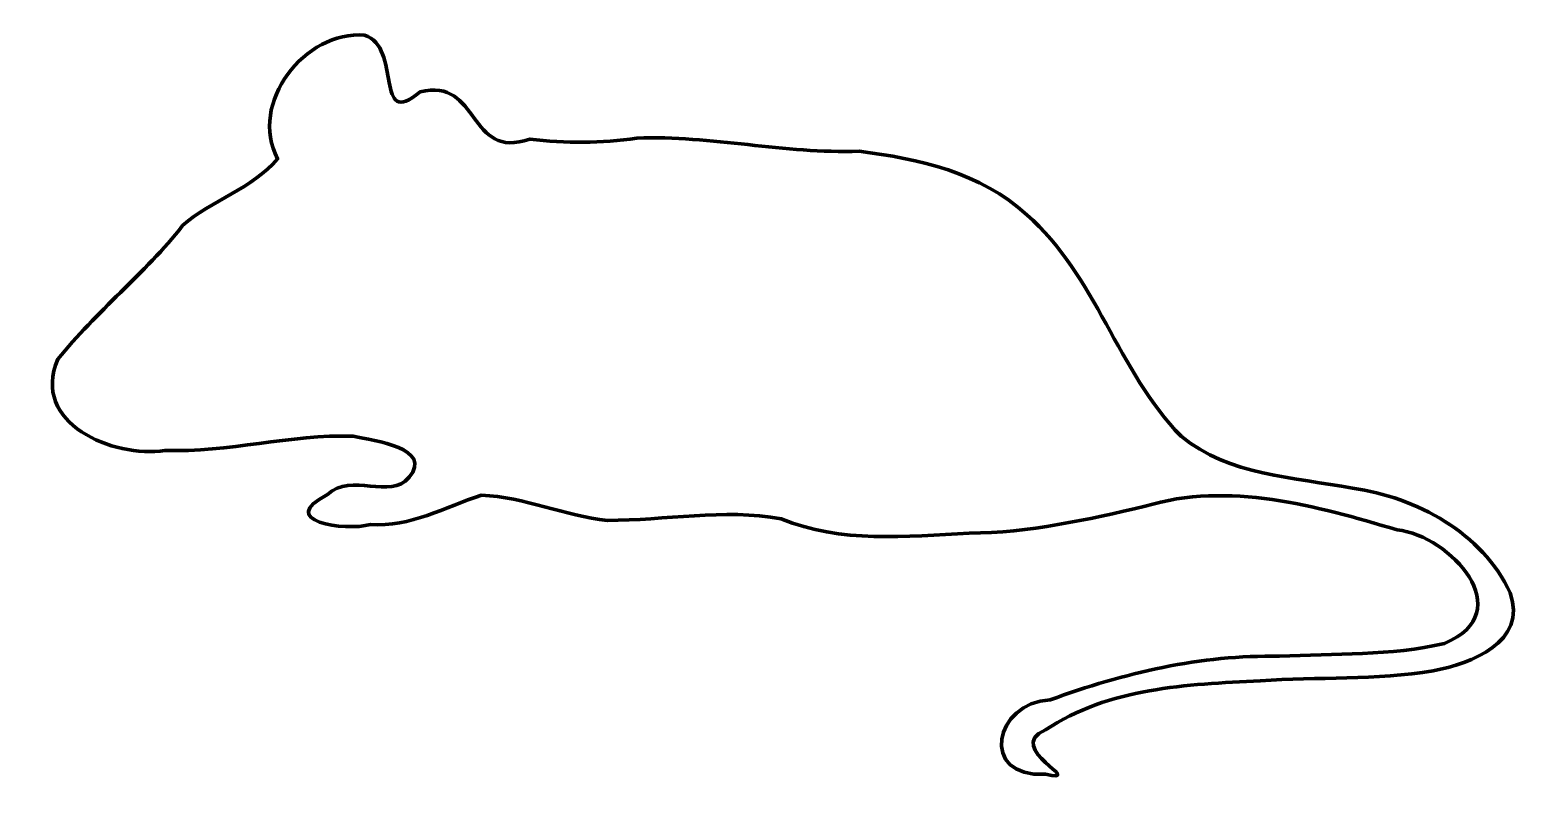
# Model space of a CAD drawing. Header units: centimetres. Extents: x -8.3 to 7.2, y 1.3 to 9.1.
import ezdxf

# ---------------------------------------------------------------- set-up
doc = ezdxf.new("R2010")
doc.units = ezdxf.units.CM
doc.header["$MEASUREMENT"] = 0
doc.layers.add('Layer 1', color=7, linetype='Continuous')

msp = doc.modelspace()

# ---------------------------------------------------------------- linework, layer by layer
at = {"layer": 'Layer 1', "lineweight": 90}
msp.add_open_spline([(3.59781, 4.86779), (4.09014, 4.46037), (4.76801, 4.44408), (5.37078, 4.32995), (5.37078, 4.32995), (6.03395, 4.23506), (6.71209, 3.87084), (7.00206, 3.24616), (7.00206, 3.24616), (7.17573, 2.73231), (6.60091, 2.5212), (6.20336, 2.44043), (6.20336, 2.44043), (5.61563, 2.34217), (5.01063, 2.37998), (4.41595, 2.33712), (4.41595, 2.33712), (3.65635, 2.30314), (2.84693, 2.26489), (2.19423, 1.83097), (2.19423, 1.83097), (1.75047, 1.63609), (2.63383, 1.28052), (2.19283, 1.37111), (2.19283, 1.37111), (1.49782, 1.337), (1.66846, 2.11452), (2.24164, 2.14136), (2.24164, 2.14136), (3.00322, 2.41581), (3.80192, 2.61052), (4.61629, 2.59108), (4.61629, 2.59108), (5.18449, 2.62473), (5.76649, 2.59124), (6.32153, 2.72499), (6.32153, 2.72499), (7.10401, 3.05076), (6.38193, 3.83934), (5.83235, 3.89922), (5.83235, 3.89922), (4.99584, 4.14514), (4.08829, 4.40537), (3.22413, 4.14344), (3.22413, 4.14344), (2.62517, 4.00365), (2.0234, 3.86989), (1.40555, 3.8644), (1.40555, 3.8644), (0.7555, 3.83348), (0.07429, 3.75764), (-0.53984, 4.01317), (-0.53984, 4.01317), (-1.13863, 4.12193), (-1.73807, 3.99623), (-2.33821, 3.99681), (-2.33821, 3.99681), (-2.78036, 4.04537), (-3.19671, 4.23942), (-3.63897, 4.25698), (-3.63897, 4.25698), (-4.01916, 4.13843), (-4.37481, 3.92192), (-4.79072, 3.9542), (-4.79072, 3.9542), (-5.05202, 3.88035), (-5.78007, 3.9926), (-5.23239, 4.26362), (-5.23239, 4.26362), (-4.9859, 4.50197), (-4.58661, 4.20161), (-4.38981, 4.44316), (-4.38981, 4.44316), (-4.13979, 4.74403), (-4.73864, 4.81963), (-4.9684, 4.86794), (-4.9684, 4.86794), (-5.61909, 4.88944), (-6.26116, 4.69682), (-6.91507, 4.72045), (-6.91507, 4.72045), (-7.45104, 4.63733), (-8.31211, 5.00461), (-8.02252, 5.66283), (-8.02252, 5.66283), (-7.6321, 6.15805), (-7.12137, 6.54655), (-6.73285, 7.04545), (-6.73285, 7.04545), (-6.43273, 7.31247), (-6.01022, 7.42594), (-5.75025, 7.73593), (-5.75025, 7.73593), (-6.05645, 8.30896), (-5.46449, 9.06924), (-4.84939, 9.01481), (-4.84939, 9.01481), (-4.46118, 8.89905), (-4.75659, 8.02599), (-4.27593, 8.42807), (-4.27593, 8.42807), (-3.65722, 8.58549), (-3.7817, 7.71337), (-3.14041, 7.94074), (-3.14041, 7.94074), (-2.76949, 7.89373), (-2.4024, 7.89514), (-2.0327, 7.95129), (-2.0327, 7.95129), (-1.26309, 7.97733), (-0.50547, 7.78801), (0.26489, 7.8156), (0.26489, 7.8156), (0.88129, 7.73361), (1.5262, 7.59841), (1.99938, 7.15665), (1.99938, 7.15665), (2.71895, 6.53422), (2.936, 5.53882), (3.59778, 4.86778), (3.59778, 4.86778), (3.59778, 4.86778), (3.59781, 4.86779), (3.59781, 4.86779)], degree=3, knots=[0, 0, 0, 0, 0.03125, 0.03125, 0.03125, 0.03125, 0.0625, 0.0625, 0.0625, 0.0625, 0.09375, 0.09375, 0.09375, 0.09375, 0.125, 0.125, 0.125, 0.125, 0.15625, 0.15625, 0.15625, 0.15625, 0.1875, 0.1875, 0.1875, 0.1875, 0.21875, 0.21875, 0.21875, 0.21875, 0.25, 0.25, 0.25, 0.25, 0.28125, 0.28125, 0.28125, 0.28125, 0.3125, 0.3125, 0.3125, 0.3125, 0.34375, 0.34375, 0.34375, 0.34375, 0.375, 0.375, 0.375, 0.375, 0.40625, 0.40625, 0.40625, 0.40625, 0.4375, 0.4375, 0.4375, 0.4375, 0.46875, 0.46875, 0.46875, 0.46875, 0.5, 0.5, 0.5, 0.5, 0.53125, 0.53125, 0.53125, 0.53125, 0.5625, 0.5625, 0.5625, 0.5625, 0.59375, 0.59375, 0.59375, 0.59375, 0.625, 0.625, 0.625, 0.625, 0.65625, 0.65625, 0.65625, 0.65625, 0.6875, 0.6875, 0.6875, 0.6875, 0.71875, 0.71875, 0.71875, 0.71875, 0.75, 0.75, 0.75, 0.75, 0.78125, 0.78125, 0.78125, 0.78125, 0.8125, 0.8125, 0.8125, 0.8125, 0.84375, 0.84375, 0.84375, 0.84375, 0.875, 0.875, 0.875, 0.875, 0.90625, 0.90625, 0.90625, 0.90625, 0.9375, 0.9375, 0.9375, 0.9375, 1, 1, 1, 1], dxfattribs=at)

doc.saveas('drawing.dxf')
